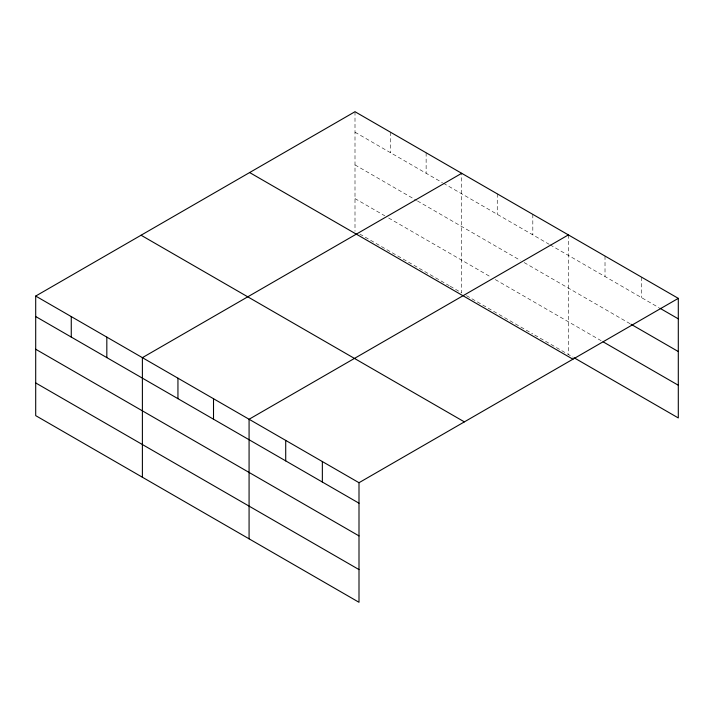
<?xml version="1.0" encoding="UTF-8"?>
<svg xmlns="http://www.w3.org/2000/svg" width="714" height="714" viewBox="0 0 714 714"><rect width="100%" height="100%" fill="white"/><g stroke="black" fill="none" stroke-linecap="round" stroke-linejoin="round"><path stroke-width="0.54" stroke-dasharray="3.57 2.68" d="M355.001 132.197L442.466 182.695M443.43 183.248L549.155 244.286M550.119 244.848L659.013 307.716M355.001 164.898L416.521 200.411M417.476 200.964L520.319 260.342M524.165 262.565L630.087 323.719M355.001 198.59L384.801 215.789M388.648 218.011L491.491 277.38M495.329 279.602L601.161 340.703M359.811 234.058L449.195 285.662M450.159 286.225L461.69 292.883L461.69 173.306M466.501 295.658L497.256 313.41M499.175 314.526L532.814 333.947M534.741 335.053L573.199 357.259M641.663 277.211L641.663 297.693M605.017 256.058L605.017 276.541M568.38 234.906L568.38 354.474M532.814 214.37L532.814 234.852M497.256 193.842L497.256 214.325M426.133 152.778L426.133 173.261M390.567 132.242L390.567 152.725M355.001 111.714L355.001 231.282"/><path stroke-width="1.07" d="M35.7 296.06L358.999 482.718L358.999 602.286L35.7 415.637L35.7 296.06L355.001 111.714L678.3 298.363L678.3 417.94L574.163 357.812M461.69 173.306L142.389 357.66L142.389 477.229M568.38 234.906L249.079 419.252L249.079 538.829M358.999 482.718L678.3 298.363M659.977 308.269L678.3 318.846M631.051 324.272L678.3 351.547M603.089 341.819L678.3 385.239M249.632 172.547L572.931 359.204M141.069 235.227L464.368 421.876M35.7 316.543L358.999 503.2M35.7 349.244L358.999 535.902M35.7 382.936L358.999 569.585M322.353 461.556L322.353 482.048M285.716 440.404L285.716 460.887M213.513 398.724L213.513 419.207M177.947 378.188L177.947 398.671M106.823 337.124L106.823 357.607M71.266 316.597L71.266 337.079"/></g></svg>
